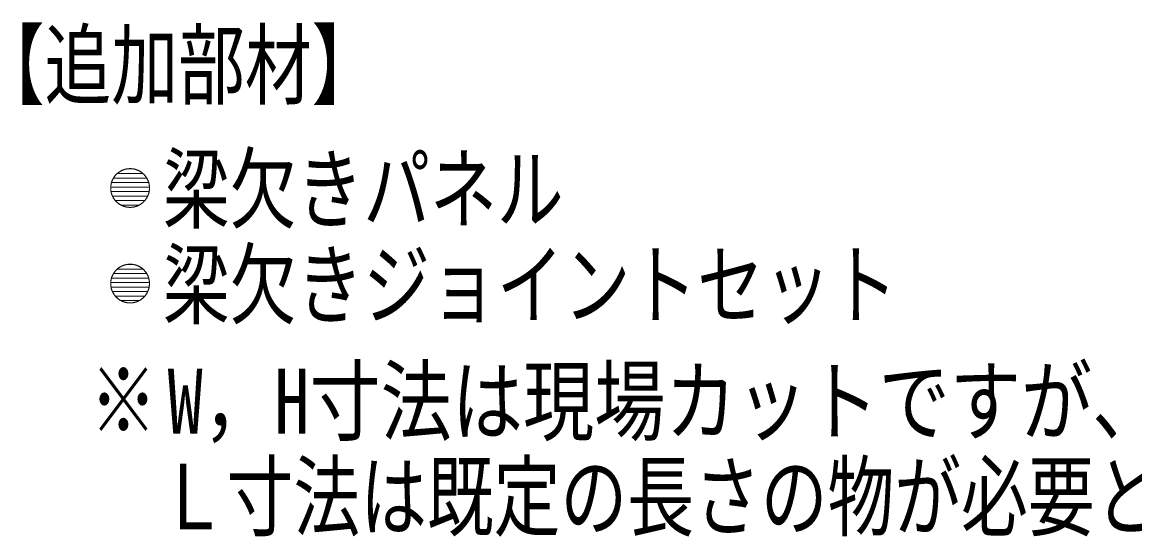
# Model space of a CAD drawing. Units: millimetres on the paper. Extents: x -305 to 305, y -152 to 152.
# Drawn here: x -252.68 to -203.44, y -8.85 to 13.94 of the extents above; entities that cross this region are included whole.
import ezdxf
from ezdxf.enums import TextEntityAlignment as Align

# ---------------------------------------------------------------- set-up
doc = ezdxf.new("R2010")
doc.units = ezdxf.units.MM
doc.layers.add('0-0_PV', color=7, linetype='Continuous', lineweight=9)
doc.styles.add('ＭＳ ゴシック', font='')
doc.styles.get('ＭＳ ゴシック').set_extended_font_data('MS Gothic')

msp = doc.modelspace()

# ---------------------------------------------------------------- linework, layer by layer
at = {"layer": '0-0_PV'}
for p, q in [((-247.764, 7.439), (-248.065, 7.439)), ((-247.764, 7.439), (-248.065, 7.439)), ((-247.178, 7.039), (-248.642, 7.039)), ((-247.345, 7.239), (-248.473, 7.239)), ((-247.056, 6.639), (-248.765, 6.639)), ((-247.068, 6.439), (-248.75, 6.439)), ((-247.088, 6.839), (-248.731, 6.839)), ((-247.133, 6.239), (-248.69, 6.239)), ((-247.259, 6.039), (-248.559, 6.039)), ((-247.513, 5.839), (-248.311, 5.839)), ((-247.345, 3.006), (-248.473, 3.006)), ((-247.764, 3.206), (-248.065, 3.206)), ((-247.764, 3.206), (-248.065, 3.206)), ((-247.088, 2.606), (-248.731, 2.606)), ((-247.178, 2.806), (-248.642, 2.806)), ((-247.056, 2.406), (-248.765, 2.406)), ((-247.068, 2.206), (-248.75, 2.206)), ((-247.133, 2.006), (-248.69, 2.006)), ((-247.259, 1.806), (-248.559, 1.806)), ((-247.513, 1.606), (-248.311, 1.606))]:
    msp.add_line(p, q, dxfattribs=at)
for points in [[(-247.91, 7.454), (-247.923, 7.454), (-247.937, 7.454), (-247.95, 7.453), (-247.964, 7.453), (-247.977, 7.452), (-247.991, 7.45), (-248.004, 7.449), (-248.017, 7.448), (-248.031, 7.446), (-248.044, 7.444), (-248.057, 7.441), (-248.071, 7.439), (-248.084, 7.436), (-248.097, 7.434), (-248.11, 7.431), (-248.123, 7.427), (-248.136, 7.424), (-248.149, 7.42), (-248.162, 7.416), (-248.175, 7.412), (-248.188, 7.408), (-248.2, 7.403), (-248.213, 7.399), (-248.226, 7.394), (-248.238, 7.389), (-248.25, 7.383), (-248.263, 7.378), (-248.275, 7.372), (-248.287, 7.366), (-248.299, 7.36), (-248.311, 7.354), (-248.323, 7.348), (-248.335, 7.341), (-248.346, 7.334), (-248.358, 7.327), (-248.369, 7.32), (-248.38, 7.313), (-248.392, 7.305), (-248.403, 7.298)], [(-247.619, 7.404), (-247.632, 7.408), (-247.645, 7.412), (-247.658, 7.416), (-247.671, 7.42), (-247.684, 7.424), (-247.697, 7.427), (-247.71, 7.431), (-247.723, 7.434), (-247.736, 7.437), (-247.749, 7.439), (-247.763, 7.442), (-247.776, 7.444), (-247.789, 7.446), (-247.803, 7.448), (-247.816, 7.449), (-247.829, 7.451), (-247.843, 7.452), (-247.856, 7.453), (-247.87, 7.453), (-247.883, 7.454), (-247.897, 7.454), (-247.91, 7.454), (-247.91, 7.454)], [(-247.208, 7.09), (-247.216, 7.101), (-247.224, 7.112), (-247.232, 7.123), (-247.241, 7.133), (-247.249, 7.144), (-247.258, 7.154), (-247.267, 7.164), (-247.276, 7.174), (-247.285, 7.184), (-247.294, 7.194), (-247.304, 7.203), (-247.313, 7.213), (-247.323, 7.222), (-247.333, 7.231), (-247.343, 7.24), (-247.353, 7.249), (-247.363, 7.258), (-247.374, 7.266), (-247.384, 7.274), (-247.395, 7.283), (-247.406, 7.291), (-247.417, 7.298), (-247.428, 7.306), (-247.439, 7.314), (-247.45, 7.321), (-247.462, 7.328), (-247.473, 7.335), (-247.485, 7.342), (-247.497, 7.348), (-247.509, 7.355), (-247.521, 7.361), (-247.533, 7.367), (-247.545, 7.373), (-247.557, 7.378), (-247.569, 7.384), (-247.582, 7.389), (-247.594, 7.394), (-247.607, 7.399), (-247.619, 7.404)], [(-248.403, 7.298), (-248.414, 7.29), (-248.424, 7.282), (-248.435, 7.274), (-248.446, 7.265), (-248.456, 7.257), (-248.467, 7.248), (-248.477, 7.239), (-248.487, 7.231), (-248.497, 7.221), (-248.506, 7.212), (-248.516, 7.203), (-248.525, 7.193), (-248.535, 7.183), (-248.544, 7.173), (-248.553, 7.163), (-248.562, 7.153), (-248.57, 7.143), (-248.579, 7.133), (-248.587, 7.122), (-248.596, 7.111), (-248.604, 7.101), (-248.611, 7.09), (-248.619, 7.079), (-248.627, 7.067), (-248.634, 7.056), (-248.641, 7.045), (-248.648, 7.033), (-248.655, 7.022), (-248.661, 7.01), (-248.668, 6.998), (-248.674, 6.986), (-248.68, 6.974), (-248.686, 6.962), (-248.692, 6.95), (-248.697, 6.937), (-248.702, 6.925), (-248.707, 6.912), (-248.712, 6.9), (-248.717, 6.887)], [(-247.053, 6.597), (-247.053, 6.61), (-247.053, 6.624), (-247.053, 6.637), (-247.054, 6.651), (-247.055, 6.664), (-247.056, 6.677), (-247.058, 6.691), (-247.059, 6.704), (-247.061, 6.718), (-247.063, 6.731), (-247.065, 6.744), (-247.067, 6.758), (-247.07, 6.771), (-247.073, 6.784), (-247.076, 6.797), (-247.079, 6.81), (-247.083, 6.823), (-247.086, 6.836), (-247.09, 6.849), (-247.094, 6.862), (-247.098, 6.875), (-247.103, 6.887), (-247.107, 6.9), (-247.112, 6.913), (-247.117, 6.925), (-247.123, 6.938), (-247.128, 6.95), (-247.134, 6.962), (-247.14, 6.974), (-247.146, 6.986), (-247.152, 6.998), (-247.158, 7.01), (-247.165, 7.022), (-247.172, 7.034), (-247.179, 7.045), (-247.186, 7.056), (-247.193, 7.068), (-247.2, 7.079), (-247.208, 7.09)], [(-248.717, 6.887), (-248.721, 6.875), (-248.726, 6.862), (-248.73, 6.849), (-248.734, 6.836), (-248.737, 6.823), (-248.741, 6.81), (-248.744, 6.797), (-248.747, 6.784), (-248.75, 6.771), (-248.752, 6.757), (-248.755, 6.744), (-248.757, 6.731), (-248.759, 6.718), (-248.761, 6.704), (-248.762, 6.691), (-248.764, 6.677), (-248.765, 6.664), (-248.766, 6.651), (-248.767, 6.637), (-248.767, 6.624), (-248.767, 6.61), (-248.767, 6.597), (-248.767, 6.597)], [(-248.767, 6.597), (-248.767, 6.583), (-248.767, 6.57), (-248.767, 6.556), (-248.766, 6.543), (-248.765, 6.53), (-248.764, 6.516), (-248.762, 6.503), (-248.761, 6.489), (-248.759, 6.476), (-248.757, 6.463), (-248.755, 6.449), (-248.753, 6.436), (-248.75, 6.423), (-248.747, 6.41), (-248.744, 6.397), (-248.741, 6.383), (-248.737, 6.37), (-248.734, 6.357), (-248.73, 6.345), (-248.726, 6.332), (-248.722, 6.319), (-248.717, 6.306), (-248.712, 6.294), (-248.708, 6.281), (-248.703, 6.268), (-248.697, 6.256), (-248.692, 6.244), (-248.686, 6.232), (-248.68, 6.219), (-248.674, 6.207), (-248.668, 6.195), (-248.662, 6.184), (-248.655, 6.172), (-248.648, 6.16), (-248.641, 6.149), (-248.634, 6.137), (-248.627, 6.126), (-248.619, 6.115), (-248.612, 6.104)], [(-247.103, 6.306), (-247.099, 6.319), (-247.094, 6.332), (-247.09, 6.345), (-247.086, 6.358), (-247.083, 6.371), (-247.079, 6.384), (-247.076, 6.397), (-247.073, 6.41), (-247.07, 6.423), (-247.068, 6.436), (-247.065, 6.449), (-247.063, 6.463), (-247.061, 6.476), (-247.059, 6.489), (-247.058, 6.503), (-247.056, 6.516), (-247.055, 6.53), (-247.054, 6.543), (-247.053, 6.556), (-247.053, 6.57), (-247.053, 6.583), (-247.053, 6.597)], [(-248.612, 6.104), (-248.604, 6.093), (-248.596, 6.082), (-248.588, 6.071), (-248.579, 6.061), (-248.571, 6.05), (-248.562, 6.04), (-248.553, 6.03), (-248.544, 6.02), (-248.535, 6.01), (-248.526, 6), (-248.516, 5.99), (-248.507, 5.981), (-248.497, 5.972), (-248.487, 5.963), (-248.477, 5.954), (-248.467, 5.945), (-248.457, 5.936), (-248.446, 5.928), (-248.436, 5.919), (-248.425, 5.911), (-248.414, 5.903), (-248.403, 5.895), (-248.392, 5.888), (-248.381, 5.88), (-248.37, 5.873), (-248.358, 5.866), (-248.347, 5.859), (-248.335, 5.852), (-248.323, 5.845), (-248.311, 5.839), (-248.299, 5.833), (-248.287, 5.827), (-248.275, 5.821), (-248.263, 5.815), (-248.251, 5.81), (-248.238, 5.804), (-248.226, 5.799), (-248.213, 5.795), (-248.201, 5.79)], [(-247.417, 5.896), (-247.406, 5.903), (-247.395, 5.911), (-247.385, 5.92), (-247.374, 5.928), (-247.364, 5.937), (-247.353, 5.945), (-247.343, 5.954), (-247.333, 5.963), (-247.323, 5.972), (-247.314, 5.981), (-247.304, 5.991), (-247.295, 6), (-247.285, 6.01), (-247.276, 6.02), (-247.267, 6.03), (-247.258, 6.04), (-247.25, 6.051), (-247.241, 6.061), (-247.233, 6.072), (-247.225, 6.082), (-247.217, 6.093), (-247.209, 6.104), (-247.201, 6.115), (-247.194, 6.126), (-247.186, 6.138), (-247.179, 6.149), (-247.172, 6.161), (-247.165, 6.172), (-247.159, 6.184), (-247.152, 6.196), (-247.146, 6.208), (-247.14, 6.22), (-247.134, 6.232), (-247.129, 6.244), (-247.123, 6.256), (-247.118, 6.269), (-247.113, 6.281), (-247.108, 6.294), (-247.103, 6.306)], [(-248.201, 5.79), (-248.188, 5.785), (-248.175, 5.781), (-248.162, 5.777), (-248.149, 5.773), (-248.136, 5.77), (-248.123, 5.766), (-248.11, 5.763), (-248.097, 5.76), (-248.084, 5.757), (-248.071, 5.754), (-248.057, 5.752), (-248.044, 5.75), (-248.031, 5.748), (-248.017, 5.746), (-248.004, 5.744), (-247.991, 5.743), (-247.977, 5.742), (-247.964, 5.741), (-247.95, 5.74), (-247.937, 5.74), (-247.923, 5.739), (-247.91, 5.739)], [(-247.91, 5.739), (-247.897, 5.739), (-247.883, 5.74), (-247.87, 5.74), (-247.856, 5.741), (-247.843, 5.742), (-247.829, 5.743), (-247.816, 5.744), (-247.803, 5.746), (-247.789, 5.748), (-247.776, 5.75), (-247.763, 5.752), (-247.749, 5.754), (-247.736, 5.757), (-247.723, 5.76), (-247.71, 5.763), (-247.697, 5.766), (-247.684, 5.77), (-247.671, 5.773), (-247.658, 5.777), (-247.645, 5.781), (-247.632, 5.786), (-247.62, 5.79), (-247.607, 5.795), (-247.594, 5.8), (-247.582, 5.805), (-247.57, 5.81), (-247.557, 5.815), (-247.545, 5.821), (-247.533, 5.827), (-247.521, 5.833), (-247.509, 5.839), (-247.497, 5.846), (-247.485, 5.852), (-247.474, 5.859), (-247.462, 5.866), (-247.451, 5.873), (-247.44, 5.88), (-247.428, 5.888), (-247.417, 5.896)], [(-248.403, 3.064), (-248.414, 3.057), (-248.424, 3.049), (-248.435, 3.04), (-248.446, 3.032), (-248.456, 3.024), (-248.467, 3.015), (-248.477, 3.006), (-248.487, 2.997), (-248.497, 2.988), (-248.506, 2.979), (-248.516, 2.969), (-248.525, 2.96), (-248.535, 2.95), (-248.544, 2.94), (-248.553, 2.93), (-248.562, 2.92), (-248.57, 2.91), (-248.579, 2.899), (-248.587, 2.889), (-248.596, 2.878), (-248.604, 2.867), (-248.611, 2.856), (-248.619, 2.845), (-248.627, 2.834), (-248.634, 2.823), (-248.641, 2.811), (-248.648, 2.8), (-248.655, 2.788), (-248.661, 2.776), (-248.668, 2.765), (-248.674, 2.753), (-248.68, 2.741), (-248.686, 2.729), (-248.692, 2.716), (-248.697, 2.704), (-248.702, 2.692), (-248.707, 2.679), (-248.712, 2.667), (-248.717, 2.654)], [(-247.91, 3.221), (-247.923, 3.221), (-247.937, 3.221), (-247.95, 3.22), (-247.964, 3.219), (-247.977, 3.218), (-247.991, 3.217), (-248.004, 3.216), (-248.017, 3.214), (-248.031, 3.212), (-248.044, 3.21), (-248.057, 3.208), (-248.071, 3.206), (-248.084, 3.203), (-248.097, 3.2), (-248.11, 3.197), (-248.123, 3.194), (-248.136, 3.19), (-248.149, 3.187), (-248.162, 3.183), (-248.175, 3.179), (-248.188, 3.175), (-248.2, 3.17), (-248.213, 3.165), (-248.226, 3.16), (-248.238, 3.155), (-248.25, 3.15), (-248.263, 3.145), (-248.275, 3.139), (-248.287, 3.133), (-248.299, 3.127), (-248.311, 3.121), (-248.323, 3.114), (-248.335, 3.108), (-248.346, 3.101), (-248.358, 3.094), (-248.369, 3.087), (-248.38, 3.08), (-248.392, 3.072), (-248.403, 3.064)], [(-247.619, 3.17), (-247.632, 3.175), (-247.645, 3.179), (-247.658, 3.183), (-247.671, 3.187), (-247.684, 3.191), (-247.697, 3.194), (-247.71, 3.197), (-247.723, 3.2), (-247.736, 3.203), (-247.749, 3.206), (-247.763, 3.208), (-247.776, 3.21), (-247.789, 3.212), (-247.803, 3.214), (-247.816, 3.216), (-247.829, 3.217), (-247.843, 3.218), (-247.856, 3.219), (-247.87, 3.22), (-247.883, 3.221), (-247.897, 3.221), (-247.91, 3.221), (-247.91, 3.221)], [(-247.208, 2.857), (-247.216, 2.868), (-247.224, 2.878), (-247.232, 2.889), (-247.241, 2.9), (-247.249, 2.91), (-247.258, 2.92), (-247.267, 2.931), (-247.276, 2.941), (-247.285, 2.951), (-247.294, 2.96), (-247.304, 2.97), (-247.313, 2.979), (-247.323, 2.989), (-247.333, 2.998), (-247.343, 3.007), (-247.353, 3.016), (-247.363, 3.024), (-247.374, 3.033), (-247.384, 3.041), (-247.395, 3.049), (-247.406, 3.057), (-247.417, 3.065), (-247.428, 3.073), (-247.439, 3.08), (-247.45, 3.088), (-247.462, 3.095), (-247.473, 3.102), (-247.485, 3.108), (-247.497, 3.115), (-247.509, 3.121), (-247.521, 3.128), (-247.533, 3.134), (-247.545, 3.139), (-247.557, 3.145), (-247.569, 3.151), (-247.582, 3.156), (-247.594, 3.161), (-247.607, 3.166), (-247.619, 3.17)], [(-248.717, 2.654), (-248.721, 2.641), (-248.726, 2.628), (-248.73, 2.616), (-248.734, 2.603), (-248.737, 2.59), (-248.741, 2.577), (-248.744, 2.564), (-248.747, 2.551), (-248.75, 2.537), (-248.752, 2.524), (-248.755, 2.511), (-248.757, 2.498), (-248.759, 2.484), (-248.761, 2.471), (-248.762, 2.458), (-248.764, 2.444), (-248.765, 2.431), (-248.766, 2.417), (-248.767, 2.404), (-248.767, 2.39), (-248.767, 2.377), (-248.767, 2.363)], [(-247.053, 2.363), (-247.053, 2.377), (-247.053, 2.39), (-247.053, 2.404), (-247.054, 2.417), (-247.055, 2.431), (-247.056, 2.444), (-247.058, 2.458), (-247.059, 2.471), (-247.061, 2.484), (-247.063, 2.498), (-247.065, 2.511), (-247.067, 2.524), (-247.07, 2.537), (-247.073, 2.551), (-247.076, 2.564), (-247.079, 2.577), (-247.083, 2.59), (-247.086, 2.603), (-247.09, 2.616), (-247.094, 2.629), (-247.098, 2.641), (-247.103, 2.654), (-247.107, 2.667), (-247.112, 2.679), (-247.117, 2.692), (-247.123, 2.704), (-247.128, 2.717), (-247.134, 2.729), (-247.14, 2.741), (-247.146, 2.753), (-247.152, 2.765), (-247.158, 2.777), (-247.165, 2.789), (-247.172, 2.8), (-247.179, 2.812), (-247.186, 2.823), (-247.193, 2.834), (-247.2, 2.846), (-247.208, 2.857)], [(-248.767, 2.363), (-248.767, 2.35), (-248.767, 2.337), (-248.767, 2.323), (-248.766, 2.31), (-248.765, 2.296), (-248.764, 2.283), (-248.762, 2.269), (-248.761, 2.256), (-248.759, 2.243), (-248.757, 2.229), (-248.755, 2.216), (-248.753, 2.203), (-248.75, 2.19), (-248.747, 2.176), (-248.744, 2.163), (-248.741, 2.15), (-248.737, 2.137), (-248.734, 2.124), (-248.73, 2.111), (-248.726, 2.098), (-248.722, 2.086), (-248.717, 2.073), (-248.712, 2.06), (-248.708, 2.048), (-248.703, 2.035), (-248.697, 2.023), (-248.692, 2.01), (-248.686, 1.998), (-248.68, 1.986), (-248.674, 1.974), (-248.668, 1.962), (-248.662, 1.95), (-248.655, 1.938), (-248.648, 1.927), (-248.641, 1.915), (-248.634, 1.904), (-248.627, 1.893), (-248.619, 1.881), (-248.612, 1.87)], [(-247.417, 1.662), (-247.406, 1.67), (-247.395, 1.678), (-247.385, 1.686), (-247.374, 1.695), (-247.364, 1.703), (-247.353, 1.712), (-247.343, 1.721), (-247.333, 1.73), (-247.323, 1.739), (-247.314, 1.748), (-247.304, 1.758), (-247.295, 1.767), (-247.285, 1.777), (-247.276, 1.787), (-247.267, 1.797), (-247.258, 1.807), (-247.25, 1.817), (-247.241, 1.828), (-247.233, 1.838), (-247.225, 1.849), (-247.217, 1.86), (-247.209, 1.871), (-247.201, 1.882), (-247.194, 1.893), (-247.186, 1.904), (-247.179, 1.916), (-247.172, 1.927), (-247.165, 1.939), (-247.159, 1.951), (-247.152, 1.962), (-247.146, 1.974), (-247.14, 1.986), (-247.134, 1.998), (-247.129, 2.011), (-247.123, 2.023), (-247.118, 2.035), (-247.113, 2.048), (-247.108, 2.06), (-247.103, 2.073)], [(-247.103, 2.073), (-247.099, 2.086), (-247.094, 2.099), (-247.09, 2.111), (-247.086, 2.124), (-247.083, 2.137), (-247.079, 2.15), (-247.076, 2.163), (-247.073, 2.176), (-247.07, 2.19), (-247.068, 2.203), (-247.065, 2.216), (-247.063, 2.229), (-247.061, 2.243), (-247.059, 2.256), (-247.058, 2.269), (-247.056, 2.283), (-247.055, 2.296), (-247.054, 2.31), (-247.053, 2.323), (-247.053, 2.337), (-247.053, 2.35), (-247.053, 2.363)], [(-248.612, 1.87), (-248.604, 1.859), (-248.596, 1.848), (-248.588, 1.838), (-248.579, 1.827), (-248.571, 1.817), (-248.562, 1.806), (-248.553, 1.796), (-248.544, 1.786), (-248.535, 1.776), (-248.526, 1.767), (-248.516, 1.757), (-248.507, 1.748), (-248.497, 1.738), (-248.487, 1.729), (-248.477, 1.72), (-248.467, 1.711), (-248.457, 1.703), (-248.446, 1.694), (-248.436, 1.686), (-248.425, 1.678), (-248.414, 1.67), (-248.403, 1.662), (-248.392, 1.654), (-248.381, 1.647), (-248.37, 1.639), (-248.358, 1.632), (-248.347, 1.625), (-248.335, 1.619), (-248.323, 1.612), (-248.311, 1.606), (-248.299, 1.599), (-248.287, 1.593), (-248.275, 1.587), (-248.263, 1.582), (-248.251, 1.576), (-248.238, 1.571), (-248.226, 1.566), (-248.213, 1.561), (-248.201, 1.557)], [(-248.201, 1.557), (-248.188, 1.552), (-248.175, 1.548), (-248.162, 1.544), (-248.149, 1.54), (-248.136, 1.536), (-248.123, 1.533), (-248.11, 1.53), (-248.097, 1.527), (-248.084, 1.524), (-248.071, 1.521), (-248.057, 1.519), (-248.044, 1.516), (-248.031, 1.514), (-248.017, 1.513), (-248.004, 1.511), (-247.991, 1.51), (-247.977, 1.509), (-247.964, 1.508), (-247.95, 1.507), (-247.937, 1.506), (-247.923, 1.506), (-247.91, 1.506)], [(-247.91, 1.506), (-247.897, 1.506), (-247.883, 1.506), (-247.87, 1.507), (-247.856, 1.508), (-247.843, 1.509), (-247.829, 1.51), (-247.816, 1.511), (-247.803, 1.513), (-247.789, 1.515), (-247.776, 1.517), (-247.763, 1.519), (-247.749, 1.521), (-247.736, 1.524), (-247.723, 1.527), (-247.71, 1.53), (-247.697, 1.533), (-247.684, 1.536), (-247.671, 1.54), (-247.658, 1.544), (-247.645, 1.548), (-247.632, 1.552), (-247.62, 1.557), (-247.607, 1.561), (-247.594, 1.566), (-247.582, 1.571), (-247.57, 1.577), (-247.557, 1.582), (-247.545, 1.588), (-247.533, 1.594), (-247.521, 1.6), (-247.509, 1.606), (-247.497, 1.612), (-247.485, 1.619), (-247.474, 1.626), (-247.462, 1.633), (-247.451, 1.64), (-247.44, 1.647), (-247.428, 1.655), (-247.417, 1.662)]]:
    msp.add_lwpolyline(points, dxfattribs=at)
for centre, radius, start, end in [((-247.907, 6.595), 0.86, 109.4783, 118.9002), ((-247.911, 6.604), 0.85, 99.8256, 109.4775), ((-247.91, 6.594), 0.86, 90.0307, 99.7817), ((-247.91, 6.592), 0.863, 84.1125, 90.0111), ((-247.909, 6.598), 0.856, 74.4168, 84.1079), ((-247.909, 6.599), 0.855, 64.8709, 74.3999), ((-247.92, 6.6), 0.847, 156.3441, 166.0918), ((-247.915, 6.597), 0.853, 146.8099, 156.3337), ((-247.907, 6.592), 0.862, 137.4569, 146.805), ((-247.903, 6.589), 0.867, 128.1962, 137.4576), ((-247.904, 6.59), 0.866, 118.9042, 128.1984), ((-247.911, 6.595), 0.86, 55.492, 64.8662), ((-247.913, 6.593), 0.863, 46.187, 55.4906), ((-247.911, 6.594), 0.861, 36.8532, 46.1873), ((-247.907, 6.598), 0.855, 27.3915, 36.8498), ((-247.902, 6.601), 0.849, 17.7376, 27.3838), ((-247.899, 6.597), 0.869, 175.9906, 185.9415), ((-247.91, 6.598), 0.857, 166.1261, 176.0108), ((-247.91, 6.595), 0.858, 185.9307, 195.7124), ((-247.902, 6.595), 0.849, 338.4216, 348.1326), ((-247.908, 6.599), 0.855, 7.9196, 17.7107), ((-247.912, 6.597), 0.859, 348.1671, 358.0084), ((-247.92, 6.597), 0.868, 357.9821, 7.9217), ((-247.917, 6.594), 0.85, 195.7408, 205.3894), ((-247.913, 6.596), 0.855, 205.3973, 214.8612), ((-247.909, 6.599), 0.86, 214.865, 224.2059), ((-247.907, 6.6), 0.862, 224.2058, 233.5145), ((-247.915, 6.602), 0.864, 300.9833, 310.3023), ((-247.917, 6.604), 0.867, 310.3012, 319.573), ((-247.914, 6.601), 0.863, 319.5722, 328.9112), ((-247.907, 6.597), 0.855, 328.9156, 338.4127), ((-247.909, 6.598), 0.859, 233.5158, 242.8931), ((-247.911, 6.594), 0.854, 242.8978, 252.4273), ((-247.911, 6.595), 0.855, 252.4459, 262.1343), ((-247.91, 6.602), 0.863, 262.1397, 272.0046), ((-247.91, 6.596), 0.857, 271.9861, 281.8097), ((-247.909, 6.59), 0.85, 281.8384, 291.5083), ((-247.911, 6.596), 0.857, 291.5166, 300.98), ((-247.903, 2.355), 0.867, 128.1962, 137.4576), ((-247.904, 2.357), 0.866, 118.9042, 128.1984), ((-247.907, 2.362), 0.86, 109.4783, 118.9002), ((-247.911, 2.371), 0.85, 99.8256, 109.4775), ((-247.91, 2.361), 0.86, 90.0307, 99.7817), ((-247.91, 2.358), 0.863, 84.1125, 90.0111), ((-247.909, 2.365), 0.856, 74.4168, 84.1079), ((-247.909, 2.366), 0.855, 64.8709, 74.3999), ((-247.911, 2.361), 0.86, 55.492, 64.8662), ((-247.913, 2.359), 0.863, 46.187, 55.4906), ((-247.911, 2.361), 0.861, 36.8532, 46.1873), ((-247.91, 2.364), 0.857, 166.1261, 176.0108), ((-247.92, 2.366), 0.847, 156.3441, 166.0918), ((-247.915, 2.364), 0.853, 146.8099, 156.3337), ((-247.907, 2.359), 0.862, 137.4569, 146.805), ((-247.907, 2.364), 0.855, 27.3915, 36.8498), ((-247.902, 2.367), 0.849, 17.7376, 27.3838), ((-247.908, 2.366), 0.855, 7.9196, 17.7107), ((-247.92, 2.364), 0.868, 357.9821, 7.9217), ((-247.899, 2.363), 0.869, 175.9906, 185.9415), ((-247.91, 2.362), 0.858, 185.9307, 195.7124), ((-247.917, 2.36), 0.85, 195.7408, 205.3894), ((-247.913, 2.363), 0.855, 205.3973, 214.8612), ((-247.907, 2.364), 0.855, 328.9156, 338.4127), ((-247.902, 2.362), 0.849, 338.4216, 348.1326), ((-247.912, 2.363), 0.859, 348.1671, 358.0084), ((-247.909, 2.366), 0.86, 214.865, 224.2059), ((-247.907, 2.367), 0.862, 224.2058, 233.5145), ((-247.909, 2.365), 0.859, 233.5158, 242.8931), ((-247.911, 2.36), 0.854, 242.8978, 252.4273), ((-247.911, 2.361), 0.855, 252.4459, 262.1343), ((-247.91, 2.369), 0.863, 262.1397, 272.0046), ((-247.91, 2.363), 0.857, 271.9861, 281.8097), ((-247.909, 2.357), 0.85, 281.8384, 291.5083), ((-247.911, 2.362), 0.857, 291.5166, 300.98), ((-247.915, 2.368), 0.864, 300.9833, 310.3023), ((-247.917, 2.37), 0.867, 310.3012, 319.573), ((-247.914, 2.368), 0.863, 319.5722, 328.9112)]:
    msp.add_arc(centre, radius, start, end, dxfattribs=at)

# ---------------------------------------------------------------- texts
at = {"layer": '0-0_PV', "style": 'ＭＳ ゴシック'}
for s, height, width, p in [('【追加部材】', 2.889, 0.75, (-254.652, 9.739)), ('梁欠きパネル', 2.889, 0.75, (-246.454, 4.24)), ('梁欠きジョイントセット', 2.889, 0.75, (-246.454, 0.002)), ('W，H寸法は現場カットですが、', 2.886, 0.8, (-246.257, -5.153)), ('※', 2.889, 0.75, (-249.684, -5.115)), ('Ｌ寸法は既定の長さの物が必要となります。', 2.889, 0.75, (-246.593, -9.384))]:
    msp.add_text(s, height=height, dxfattribs=dict(at, width=width)).set_placement(p, align=Align.BOTTOM_LEFT)

doc.saveas('drawing.dxf')
